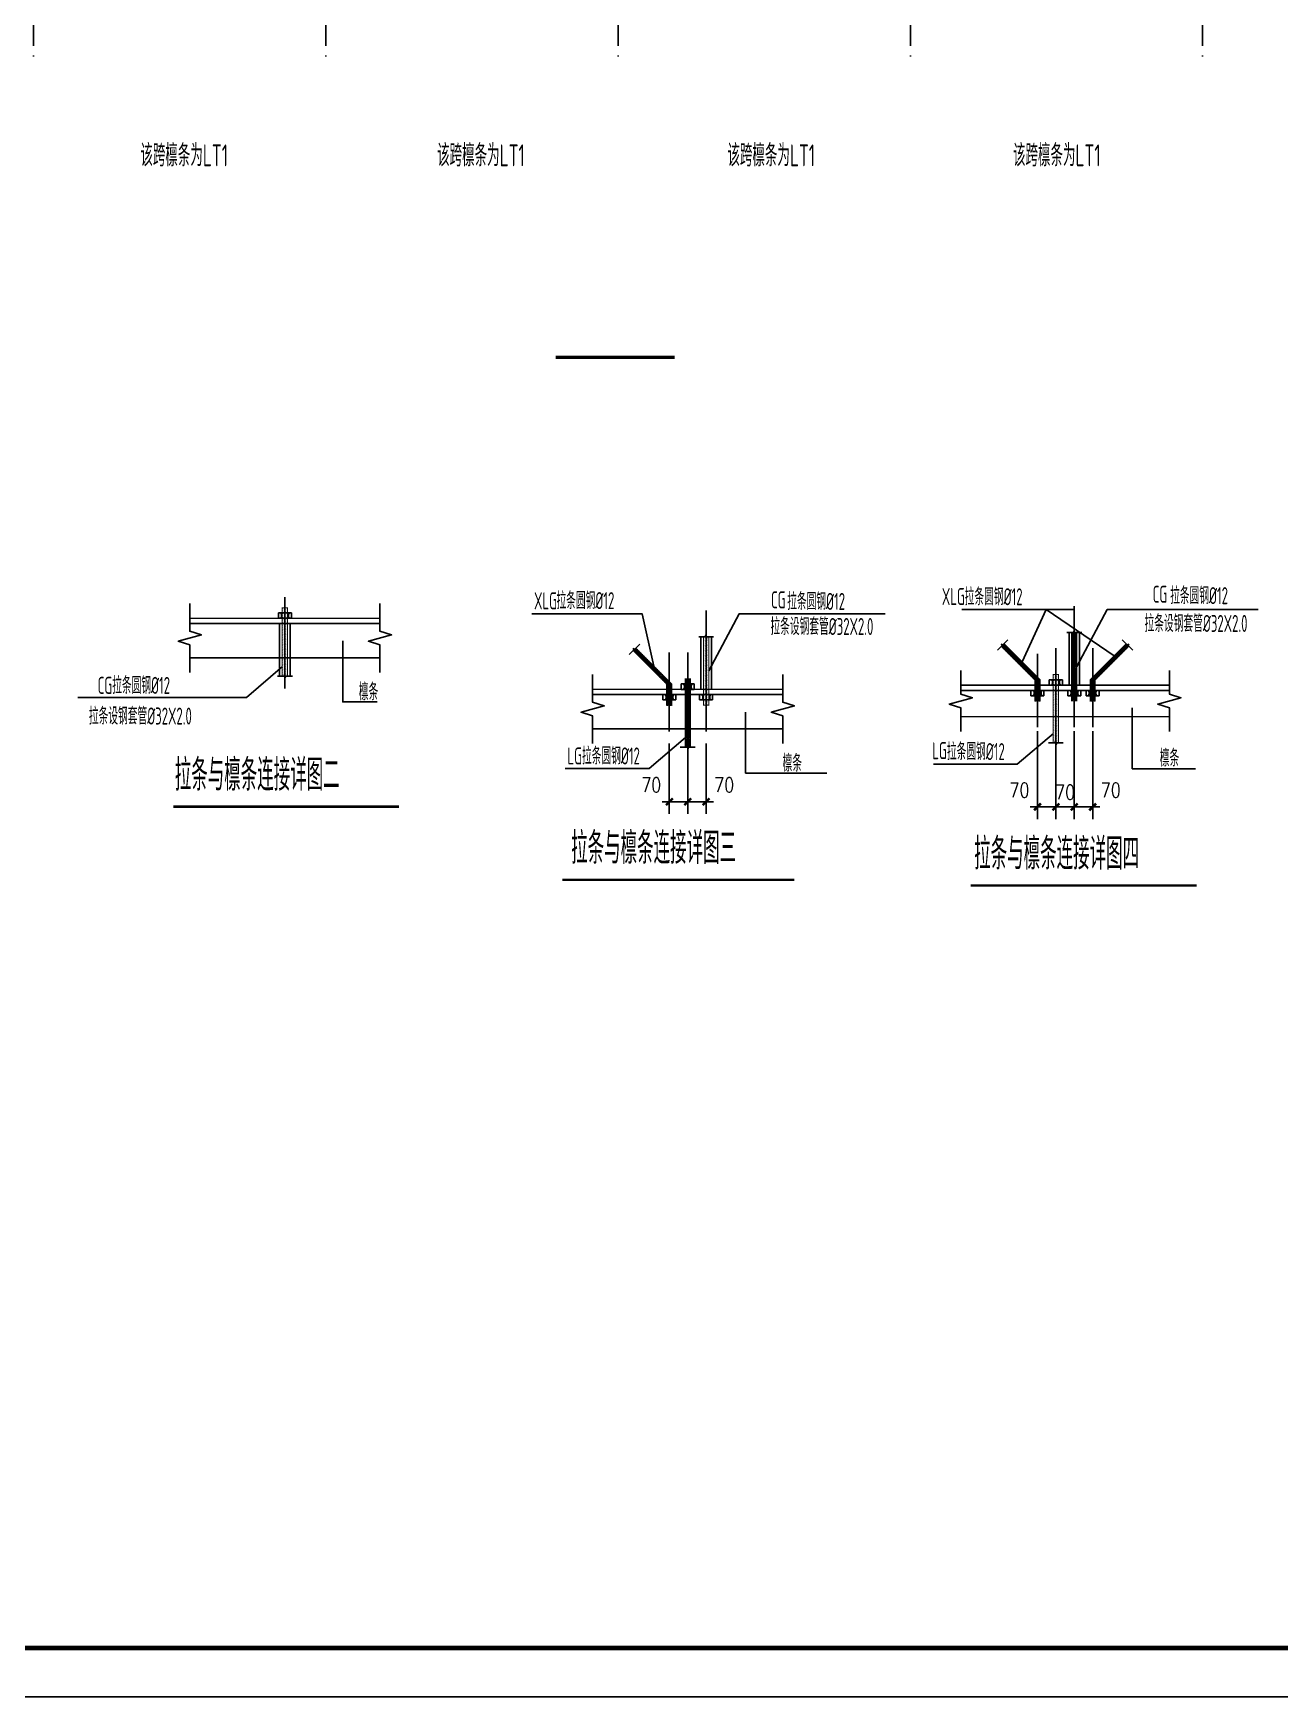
# Model space of a CAD drawing. Extents: x -138012 to 2129925, y -311560 to 0.
# Drawn here: x 1455526 to 1481117, y -218761 to -184617 of the extents above; entities that cross this region are included whole.
import ezdxf
from ezdxf.enums import TextEntityAlignment as Align

# ---------------------------------------------------------------- set-up
doc = ezdxf.new("R2010")
doc.units = 0
doc.header["$LTSCALE"] = 1000
doc.header["$MEASUREMENT"] = 0
doc.linetypes.add('DOTE', pattern=[2.42, 2, -0.2, 0.02, -0.2])
doc.layers.get('0').update_dxf_attribs({"linetype": 'CONTINUOUS'})
doc.layers.get('Defpoints').update_dxf_attribs({"linetype": 'CONTINUOUS'})
for name, color, linetype in [('10', 7, 'CONTINUOUS'), ('1000', 2, 'CONTINUOUS'), ('AXIS', 3, 'CONTINUOUS'), ('DIM_SYMB', 3, 'CONTINUOUS'), ('DOTE', 253, 'DOTE'), ('PUB_DIM', 3, 'CONTINUOUS'), ('PUB_TEXT', 7, 'CONTINUOUS'), ('PUB_TITLE', 4, 'CONTINUOUS'), ('REIN', 1, 'CONTINUOUS'), ('TEXT', 7, 'CONTINUOUS'), ('THICK', 6, 'CONTINUOUS'), ('THIN', 7, 'CONTINUOUS')]:
    doc.layers.add(name, color=color, linetype=linetype)
doc.styles.add('DIM_FONT', font='SIMPLEX.shx', dxfattribs={"width": 0.8})
doc.styles.add('TSSD_REIN', font='tssdeng.shx', dxfattribs={"width": 0.7, "bigfont": 'tssdchn.shx'})
doc.dimstyles.new('DIMN', dxfattribs={"dimtxt": 300, "dimasz": 1, "dimexe": 250, "dimexo": 300, "dimgap": 150, "dimtad": 1, "dimdec": 0, "dimzin": 0, "dimdsep": 46, "dimtxsty": 'DIM_FONT', "dimblk": '_DIMX', "dimcen": 0.09, "dimclrt": 7, "dimadec": 0, "dimazin": 0, "dimtfac": 1, "dimtdec": 0, "dimtix": 1, "dimtmove": 2, "dimatfit": 3, "dimldrblk": '_DIMX', "dimfxl": 0, "dimtolj": 1, "dimtzin": 0, "dimarcsym": 0})
pattern_1 = [(0, (1187133.358, 68644.113), (8.5725, 17.145), [0, -17.145])]
pattern_2 = [(0, (1186083.96, 61855.317), (8.5725, 17.145), [0, -17.145])]
pattern_3 = [(180, (1758727.76, 68731.728), (-8.5725, 17.145), [0, -17.145])]
pattern_4 = [(0, (1201912.169, 60484.581), (8.5725, 17.145), [0, -17.145])]
pattern_5 = [(0, (1202290.169, 61888.581), (8.5725, 17.145), [0, -17.145])]
pattern_6 = [(0, (1194691.457, 68731.728), (8.5725, 17.145), [0, -17.145])]
pattern_7 = [(0, (1194354.07, 60396.966), (8.5725, 17.145), [0, -17.145])]
pattern_8 = [(0, (1194732.07, 61800.966), (8.5725, 17.145), [0, -17.145])]

# ---------------------------------------------------------------- blocks, each defined once
blk = doc.blocks.new('_DIMX')
blk.add_line((-150, 0), (150, 0))
at = {"const_width": 50}
blk.add_lwpolyline([(-70, -70), (70, 70)], dxfattribs=at)
blk = doc.blocks.new('*D198')
at = {"layer": 'Defpoints', "color": 0}
for p in [(1476143, -198644), (1476521, -198644), (1476521, -200497)]:
    blk.add_point(p, dxfattribs=at)
at = {"layer": 'PUB_DIM', "color": 0, "lineweight": -2}
for p, q in [((1476143, -198944), (1476143, -200747)), ((1476521, -198944), (1476521, -200747)), ((1476144, -200497), (1476520, -200497))]:
    blk.add_line(p, q, dxfattribs=at)
at = {"layer": 'PUB_DIM', "color": 0, "lineweight": -2, "rotation": 180}
blk.add_blockref('_DIMX', (1476143, -200497), dxfattribs=at)
at = {"layer": 'PUB_DIM', "color": 0, "lineweight": -2}
blk.add_blockref('_DIMX', (1476521, -200497), dxfattribs=at)
at = {"layer": 'PUB_DIM', "color": 7, "insert": (1475773, -200152), "char_height": 300, "attachment_point": 5, "style": 'DIM_FONT'}
blk.add_mtext('\\A1;70', dxfattribs=at)
blk = doc.blocks.new('*D199')
at = {"layer": 'Defpoints', "color": 0}
for p in [(1476521, -198644), (1476899, -198644), (1476899, -200497)]:
    blk.add_point(p, dxfattribs=at)
at = {"layer": 'PUB_DIM', "color": 0, "lineweight": -2}
for p, q in [((1476521, -198944), (1476521, -200747)), ((1476899, -198944), (1476899, -200747)), ((1476520, -200497), (1476519, -200497)), ((1476521, -200497), (1476899, -200497)), ((1476900, -200497), (1476901, -200497))]:
    blk.add_line(p, q, dxfattribs=at)
blk.add_blockref('_DIMX', (1476521, -200497), dxfattribs=at)
at = {"layer": 'PUB_DIM', "color": 0, "lineweight": -2, "rotation": 180}
blk.add_blockref('_DIMX', (1476899, -200497), dxfattribs=at)
at = {"layer": 'PUB_DIM', "color": 7, "insert": (1476710, -200197), "char_height": 300, "attachment_point": 5, "style": 'DIM_FONT'}
blk.add_mtext('\\A1;70', dxfattribs=at)
blk = doc.blocks.new('*D200')
at = {"layer": 'Defpoints', "color": 0}
for p in [(1476899, -198644), (1477277, -198644), (1477277, -200497)]:
    blk.add_point(p, dxfattribs=at)
at = {"layer": 'PUB_DIM', "color": 0, "lineweight": -2}
for p, q in [((1476899, -198944), (1476899, -200747)), ((1477277, -198944), (1477277, -200747)), ((1476900, -200497), (1477276, -200497))]:
    blk.add_line(p, q, dxfattribs=at)
at = {"layer": 'PUB_DIM', "color": 0, "lineweight": -2, "rotation": 180}
blk.add_blockref('_DIMX', (1476899, -200497), dxfattribs=at)
at = {"layer": 'PUB_DIM', "color": 0, "lineweight": -2}
blk.add_blockref('_DIMX', (1477277, -200497), dxfattribs=at)
at = {"layer": 'PUB_DIM', "color": 7, "insert": (1477647, -200152), "char_height": 300, "attachment_point": 5, "style": 'DIM_FONT'}
blk.add_mtext('\\A1;70', dxfattribs=at)
blk = doc.blocks.new('*D202')
at = {"layer": 'Defpoints', "color": 0}
for p in [(1468585, -198894), (1468963, -198894), (1468963, -200391)]:
    blk.add_point(p, dxfattribs=at)
at = {"layer": 'PUB_DIM', "color": 0, "lineweight": -2}
for p, q in [((1468585, -199194), (1468585, -200641)), ((1468963, -199194), (1468963, -200641)), ((1468586, -200391), (1468962, -200391))]:
    blk.add_line(p, q, dxfattribs=at)
at = {"layer": 'PUB_DIM', "color": 0, "lineweight": -2, "rotation": 180}
blk.add_blockref('_DIMX', (1468585, -200391), dxfattribs=at)
at = {"layer": 'PUB_DIM', "color": 0, "lineweight": -2}
blk.add_blockref('_DIMX', (1468963, -200391), dxfattribs=at)
at = {"layer": 'PUB_DIM', "color": 7, "insert": (1468215, -200046), "char_height": 300, "attachment_point": 5, "style": 'DIM_FONT'}
blk.add_mtext('\\A1;70', dxfattribs=at)
blk = doc.blocks.new('*D203')
at = {"layer": 'Defpoints', "color": 0}
for p in [(1468963, -198894), (1469341, -198894), (1469341, -200391)]:
    blk.add_point(p, dxfattribs=at)
at = {"layer": 'PUB_DIM', "color": 0, "lineweight": -2}
for p, q in [((1468963, -199194), (1468963, -200641)), ((1469341, -199194), (1469341, -200641)), ((1468964, -200391), (1469340, -200391))]:
    blk.add_line(p, q, dxfattribs=at)
at = {"layer": 'PUB_DIM', "color": 0, "lineweight": -2, "rotation": 180}
blk.add_blockref('_DIMX', (1468963, -200391), dxfattribs=at)
at = {"layer": 'PUB_DIM', "color": 0, "lineweight": -2}
blk.add_blockref('_DIMX', (1469341, -200391), dxfattribs=at)
at = {"layer": 'PUB_DIM', "color": 7, "insert": (1469711, -200046), "char_height": 300, "attachment_point": 5, "style": 'DIM_FONT'}
blk.add_mtext('\\A1;70', dxfattribs=at)
blk = doc.blocks.new('*D192')
at = {"layer": 'Defpoints', "color": 0}
for p in [(1476143, -198644), (1476521, -198644), (1476521, -200497)]:
    blk.add_point(p, dxfattribs=at)
at = {"layer": 'PUB_DIM', "color": 0, "lineweight": -2}
for p, q in [((1476143, -198944), (1476143, -200747)), ((1476521, -198944), (1476521, -200747)), ((1476144, -200497), (1476520, -200497))]:
    blk.add_line(p, q, dxfattribs=at)
at = {"layer": 'PUB_DIM', "color": 0, "lineweight": -2, "rotation": 180}
blk.add_blockref('_DIMX', (1476143, -200497), dxfattribs=at)
at = {"layer": 'PUB_DIM', "color": 0, "lineweight": -2}
blk.add_blockref('_DIMX', (1476521, -200497), dxfattribs=at)
at = {"layer": 'PUB_DIM', "color": 7, "insert": (1475773, -200152), "char_height": 300, "attachment_point": 5, "style": 'DIM_FONT'}
blk.add_mtext('\\A1;70', dxfattribs=at)
blk = doc.blocks.new('*D193')
at = {"layer": 'Defpoints', "color": 0}
for p in [(1476521, -198644), (1476899, -198644), (1476899, -200497)]:
    blk.add_point(p, dxfattribs=at)
at = {"layer": 'PUB_DIM', "color": 0, "lineweight": -2}
for p, q in [((1476521, -198944), (1476521, -200747)), ((1476899, -198944), (1476899, -200747)), ((1476520, -200497), (1476519, -200497)), ((1476521, -200497), (1476899, -200497)), ((1476900, -200497), (1476901, -200497))]:
    blk.add_line(p, q, dxfattribs=at)
blk.add_blockref('_DIMX', (1476521, -200497), dxfattribs=at)
at = {"layer": 'PUB_DIM', "color": 0, "lineweight": -2, "rotation": 180}
blk.add_blockref('_DIMX', (1476899, -200497), dxfattribs=at)
at = {"layer": 'PUB_DIM', "color": 7, "insert": (1476710, -200197), "char_height": 300, "attachment_point": 5, "style": 'DIM_FONT'}
blk.add_mtext('\\A1;70', dxfattribs=at)
blk = doc.blocks.new('*D194')
at = {"layer": 'Defpoints', "color": 0}
for p in [(1476899, -198644), (1477277, -198644), (1477277, -200497)]:
    blk.add_point(p, dxfattribs=at)
at = {"layer": 'PUB_DIM', "color": 0, "lineweight": -2}
for p, q in [((1476899, -198944), (1476899, -200747)), ((1477277, -198944), (1477277, -200747)), ((1476900, -200497), (1477276, -200497))]:
    blk.add_line(p, q, dxfattribs=at)
at = {"layer": 'PUB_DIM', "color": 0, "lineweight": -2, "rotation": 180}
blk.add_blockref('_DIMX', (1476899, -200497), dxfattribs=at)
at = {"layer": 'PUB_DIM', "color": 0, "lineweight": -2}
blk.add_blockref('_DIMX', (1477277, -200497), dxfattribs=at)
at = {"layer": 'PUB_DIM', "color": 7, "insert": (1477647, -200152), "char_height": 300, "attachment_point": 5, "style": 'DIM_FONT'}
blk.add_mtext('\\A1;70', dxfattribs=at)
blk = doc.blocks.new('*D196')
at = {"layer": 'Defpoints', "color": 0}
for p in [(1468585, -198894), (1468963, -198894), (1468963, -200391)]:
    blk.add_point(p, dxfattribs=at)
at = {"layer": 'PUB_DIM', "color": 0, "lineweight": -2}
for p, q in [((1468585, -199194), (1468585, -200641)), ((1468963, -199194), (1468963, -200641)), ((1468586, -200391), (1468962, -200391))]:
    blk.add_line(p, q, dxfattribs=at)
at = {"layer": 'PUB_DIM', "color": 0, "lineweight": -2, "rotation": 180}
blk.add_blockref('_DIMX', (1468585, -200391), dxfattribs=at)
at = {"layer": 'PUB_DIM', "color": 0, "lineweight": -2}
blk.add_blockref('_DIMX', (1468963, -200391), dxfattribs=at)
at = {"layer": 'PUB_DIM', "color": 7, "insert": (1468215, -200046), "char_height": 300, "attachment_point": 5, "style": 'DIM_FONT'}
blk.add_mtext('\\A1;70', dxfattribs=at)
blk = doc.blocks.new('*D197')
at = {"layer": 'Defpoints', "color": 0}
for p in [(1468963, -198894), (1469341, -198894), (1469341, -200391)]:
    blk.add_point(p, dxfattribs=at)
at = {"layer": 'PUB_DIM', "color": 0, "lineweight": -2}
for p, q in [((1468963, -199194), (1468963, -200641)), ((1469341, -199194), (1469341, -200641)), ((1468964, -200391), (1469340, -200391))]:
    blk.add_line(p, q, dxfattribs=at)
at = {"layer": 'PUB_DIM', "color": 0, "lineweight": -2, "rotation": 180}
blk.add_blockref('_DIMX', (1468963, -200391), dxfattribs=at)
at = {"layer": 'PUB_DIM', "color": 0, "lineweight": -2}
blk.add_blockref('_DIMX', (1469341, -200391), dxfattribs=at)
at = {"layer": 'PUB_DIM', "color": 7, "insert": (1469711, -200046), "char_height": 300, "attachment_point": 5, "style": 'DIM_FONT'}
blk.add_mtext('\\A1;70', dxfattribs=at)

msp = doc.modelspace()

# ---------------------------------------------------------------- hatches: boundary and pattern name
at = {"layer": 'REIN'}
h = msp.add_hatch(dxfattribs=at)
h.set_pattern_fill('DOTS', scale=10.8, style=0)
h.set_pattern_definition(pattern_2)
edge = h.paths.add_edge_path()
edge.add_line((1460638.399, -197813.224), (1460638.399, -196409.224))
edge.add_line((1460638.399, -196409.224), (1460746.399, -196409.224))
edge.add_line((1460746.399, -196409.224), (1460746.399, -197813.224))
h = msp.add_hatch(dxfattribs=at)
h.set_pattern_fill('DOTS', scale=10.8, style=0)
h.set_pattern_definition(pattern_2)
edge = h.paths.add_edge_path()
edge.add_line((1460638.399, -197813.224), (1460638.399, -196409.224))
edge.add_line((1460638.399, -196409.224), (1460746.399, -196409.224))
edge.add_line((1460746.399, -196409.224), (1460746.399, -197813.224))
h = msp.add_hatch(dxfattribs=at)
h.set_pattern_fill('DOTS', scale=10.8, style=0)
h.set_pattern_definition(pattern_8)
edge = h.paths.add_edge_path()
edge.add_line((1469394.51, -197003.575), (1469394.51, -198407.575))
edge.add_line((1469394.51, -198407.575), (1469286.51, -198407.575))
edge.add_line((1469286.51, -198407.575), (1469286.51, -197003.575))
h = msp.add_hatch(dxfattribs=at)
h.set_pattern_fill('DOTS', scale=10.8, style=0)
h.set_pattern_definition(pattern_8)
edge = h.paths.add_edge_path()
edge.add_line((1469394.51, -197003.575), (1469394.51, -198407.575))
edge.add_line((1469394.51, -198407.575), (1469286.51, -198407.575))
edge.add_line((1469286.51, -198407.575), (1469286.51, -197003.575))
h = msp.add_hatch(dxfattribs=at)
h.set_pattern_fill('DOTS', scale=10.8, style=0)
h.set_pattern_definition(pattern_5)
edge = h.paths.add_edge_path()
edge.add_line((1476952.609, -196915.96), (1476952.609, -198319.96))
edge.add_line((1476952.609, -198319.96), (1476844.609, -198319.96))
edge.add_line((1476844.609, -198319.96), (1476844.609, -196915.96))
h = msp.add_hatch(dxfattribs=at)
h.set_pattern_fill('DOTS', scale=10.8, style=0)
h.set_pattern_definition(pattern_5)
edge = h.paths.add_edge_path()
edge.add_line((1476952.609, -196915.96), (1476952.609, -198319.96))
edge.add_line((1476952.609, -198319.96), (1476844.609, -198319.96))
edge.add_line((1476844.609, -198319.96), (1476844.609, -196915.96))
h = msp.add_hatch(dxfattribs=at)
h.set_pattern_fill('DOTS', scale=10.8, style=0)
h.set_pattern_definition(pattern_1)
h.paths.add_polyline_path([(1467897.202, -197234.267), (1467843.202, -197288.267), (1468530.51, -197975.575), (1468530.51, -198407.575), (1468638.51, -198407.575), (1468638.51, -197975.575)])
h = msp.add_hatch(dxfattribs=at)
h.set_pattern_fill('DOTS', scale=10.8, style=0)
h.set_pattern_definition(pattern_1)
h.paths.add_polyline_path([(1467897.202, -197234.267), (1467843.202, -197288.267), (1468530.51, -197975.575), (1468530.51, -198407.575), (1468638.51, -198407.575), (1468638.51, -197975.575)])
h = msp.add_hatch(dxfattribs=at)
h.set_pattern_fill('DOTS', scale=10.8, style=0)
h.set_pattern_definition(pattern_6)
h.paths.add_polyline_path([(1475455.301, -197146.652), (1475401.301, -197200.652), (1476088.609, -197887.96), (1476088.609, -198319.96), (1476196.609, -198319.96), (1476196.609, -197887.96)])
h = msp.add_hatch(dxfattribs=at)
h.set_pattern_fill('DOTS', scale=10.8, style=0)
h.set_pattern_definition(pattern_6)
h.paths.add_polyline_path([(1475455.301, -197146.652), (1475401.301, -197200.652), (1476088.609, -197887.96), (1476088.609, -198319.96), (1476196.609, -198319.96), (1476196.609, -197887.96)])
h = msp.add_hatch(dxfattribs=at)
h.set_pattern_fill('DOTS', scale=10.8, style=0)
h.set_pattern_definition(pattern_3)
h.paths.add_polyline_path([(1477963.916, -197146.652), (1478017.916, -197200.652), (1477330.609, -197887.96), (1477330.609, -198319.96), (1477222.609, -198319.96), (1477222.609, -197887.96)])
h = msp.add_hatch(dxfattribs=at)
h.set_pattern_fill('DOTS', scale=10.8, style=0)
h.set_pattern_definition(pattern_3)
h.paths.add_polyline_path([(1477963.916, -197146.652), (1478017.916, -197200.652), (1477330.609, -197887.96), (1477330.609, -198319.96), (1477222.609, -198319.96), (1477222.609, -197887.96)])
h = msp.add_hatch(dxfattribs=at)
h.set_pattern_fill('DOTS', scale=10.8, style=0)
h.set_pattern_definition(pattern_7)
edge = h.paths.add_edge_path()
edge.add_line((1468908.51, -199271.575), (1468908.51, -197867.575))
edge.add_line((1468908.51, -197867.575), (1469016.51, -197867.575))
edge.add_line((1469016.51, -197867.575), (1469016.51, -199271.575))
h = msp.add_hatch(dxfattribs=at)
h.set_pattern_fill('DOTS', scale=10.8, style=0)
h.set_pattern_definition(pattern_7)
edge = h.paths.add_edge_path()
edge.add_line((1468908.51, -199271.575), (1468908.51, -197867.575))
edge.add_line((1468908.51, -197867.575), (1469016.51, -197867.575))
edge.add_line((1469016.51, -197867.575), (1469016.51, -199271.575))
h = msp.add_hatch(dxfattribs=at)
h.set_pattern_fill('DOTS', scale=10.8, style=0)
h.set_pattern_definition(pattern_4)
edge = h.paths.add_edge_path()
edge.add_line((1476466.609, -199183.96), (1476466.609, -197779.96))
edge.add_line((1476466.609, -197779.96), (1476574.609, -197779.96))
edge.add_line((1476574.609, -197779.96), (1476574.609, -199183.96))
h = msp.add_hatch(dxfattribs=at)
h.set_pattern_fill('DOTS', scale=10.8, style=0)
h.set_pattern_definition(pattern_4)
edge = h.paths.add_edge_path()
edge.add_line((1476466.609, -199183.96), (1476466.609, -197779.96))
edge.add_line((1476466.609, -197779.96), (1476574.609, -197779.96))
edge.add_line((1476574.609, -197779.96), (1476574.609, -199183.96))

# ---------------------------------------------------------------- linework, layer by layer
at = {"color": 7}
msp.add_line((1476319.685, -196446.261, 65), (1477721.21, -197392.962, 65), dxfattribs=at)
msp.add_line((1476319.685, -196446.261, 65), (1477721.21, -197392.962, 65), dxfattribs=at)
at = {"color": 7, "elevation": 65}
for points in [[(1476899.455, -196446.261), (1476899.455, -196446.261), (1474590.501, -196446.261)], [(1476899.455, -196446.261), (1476899.455, -196446.261), (1474590.501, -196446.261)], [(1475825.955, -197517.306), (1476319.685, -196446.261), (1476319.685, -196446.261)], [(1475825.955, -197517.306), (1476319.685, -196446.261), (1476319.685, -196446.261)], [(1476952.609, -197617.96), (1477575.288, -196446.261), (1480672.295, -196446.261)], [(1476952.609, -197617.96), (1477575.288, -196446.261), (1480672.295, -196446.261)], [(1478087.534, -198461.738), (1478087.534, -199713.143), (1479387.736, -199713.143)], [(1478087.534, -198461.738), (1478087.534, -199713.143), (1479387.736, -199713.143)], [(1476472.199, -198987.849), (1475729.54, -199622.304), (1474007.114, -199622.304)], [(1476472.199, -198987.849), (1475729.54, -199622.304), (1474007.114, -199622.304)]]:
    msp.add_lwpolyline(points, dxfattribs=at)
at = {"layer": '10', "color": 7}
for p, q in [((1458740.299, -196733.224), (1462644.499, -196733.224)), ((1458740.299, -196733.224), (1462644.499, -196733.224)), ((1467010.41, -198191.575), (1470914.61, -198191.575)), ((1467010.41, -198191.575), (1470914.61, -198191.575)), ((1474568.509, -198103.96, 65), (1478850.709, -198103.96, 65)), ((1474568.509, -198103.96, 65), (1478850.709, -198103.96, 65))]:
    msp.add_line(p, q, dxfattribs=at)
at = {"layer": '10', "color": 7, "const_width": 32.4}
for points in [[(1458740.299, -196625.224), (1462644.499, -196625.224)], [(1458740.299, -196625.224), (1462644.499, -196625.224)], [(1458740.299, -197435.224), (1462644.499, -197435.224)], [(1458740.299, -197435.224), (1462644.499, -197435.224)], [(1467010.41, -198083.575), (1470914.61, -198083.575)], [(1467010.41, -198083.575), (1470914.61, -198083.575)], [(1467010.41, -198893.575), (1470914.61, -198893.575)], [(1467010.41, -198893.575), (1470914.61, -198893.575)]]:
    msp.add_lwpolyline(points, dxfattribs=at)
at = {"layer": '10', "color": 7, "const_width": 32.4, "elevation": 65}
for points in [[(1474568.509, -197995.96), (1478850.709, -197995.96)], [(1474568.509, -197995.96), (1478850.709, -197995.96)], [(1474568.509, -198643.96), (1478850.709, -198643.96)], [(1474568.509, -198643.96), (1478850.709, -198643.96)]]:
    msp.add_lwpolyline(points, dxfattribs=at)
at = {"layer": '1000', "color": 7}
for p, q in [((1460558.479, -196625.224), (1460558.479, -196515.064)), ((1460558.479, -196515.064), (1460826.319, -196515.064)), ((1460826.319, -196625.224), (1460558.479, -196625.224)), ((1460625.439, -196547.464), (1460625.439, -196592.824)), ((1460625.439, -196577.002), (1460625.439, -196577.002)), ((1460765.839, -196592.824), (1460765.839, -196547.464)), ((1460826.319, -196515.064), (1460826.319, -196625.224)), ((1468828.59, -198083.575), (1468828.59, -197973.415)), ((1468828.59, -197973.415), (1469096.43, -197973.415)), ((1468895.55, -198005.815), (1468895.55, -198051.175)), ((1469035.95, -198051.175), (1469035.95, -198005.815)), ((1469096.43, -197973.415), (1469096.43, -198083.575)), ((1476386.689, -197995.96, 65), (1476386.689, -197885.8, 65)), ((1476386.689, -197885.8, 65), (1476654.529, -197885.8, 65)), ((1476654.529, -197995.96, 65), (1476386.689, -197995.96, 65)), ((1476453.649, -197918.2, 65), (1476453.649, -197963.56, 65)), ((1476453.649, -197947.737, 65), (1476453.649, -197947.737, 65)), ((1476594.049, -197963.56, 65), (1476594.049, -197918.2, 65)), ((1476654.529, -197885.8, 65), (1476654.529, -197995.96, 65)), ((1468450.59, -198301.735), (1468450.59, -198191.575)), ((1468450.59, -198191.575), (1468718.43, -198191.575)), ((1468718.43, -198301.735), (1468450.59, -198301.735)), ((1468517.55, -198223.975), (1468517.55, -198269.335)), ((1468517.55, -198253.512), (1468517.55, -198253.512)), ((1468657.95, -198269.335), (1468657.95, -198223.975)), ((1468718.43, -198191.575), (1468718.43, -198301.735)), ((1469096.43, -198083.575), (1468828.59, -198083.575)), ((1468895.55, -198035.352), (1468895.55, -198035.352)), ((1469206.59, -198301.735), (1469206.59, -198191.575)), ((1469206.59, -198191.575), (1469474.43, -198191.575)), ((1469474.43, -198301.735), (1469206.59, -198301.735)), ((1469273.55, -198223.975), (1469273.55, -198269.335)), ((1469273.55, -198253.512), (1469273.55, -198253.512)), ((1469413.95, -198269.335), (1469413.95, -198223.975)), ((1469474.43, -198191.575), (1469474.43, -198301.735)), ((1476008.689, -198214.12, 65), (1476008.689, -198103.96, 65)), ((1476008.689, -198103.96, 65), (1476276.529, -198103.96, 65)), ((1476276.529, -198214.12, 65), (1476008.689, -198214.12, 65)), ((1476075.649, -198136.36, 65), (1476075.649, -198181.72, 65)), ((1476075.649, -198165.897, 65), (1476075.649, -198165.897, 65)), ((1476216.049, -198181.72, 65), (1476216.049, -198136.36, 65)), ((1476276.529, -198103.96, 65), (1476276.529, -198214.12, 65)), ((1476764.689, -198214.12, 65), (1476764.689, -198103.96, 65)), ((1476764.689, -198103.96, 65), (1477032.529, -198103.96, 65)), ((1477032.529, -198214.12, 65), (1476764.689, -198214.12, 65)), ((1476831.649, -198136.36, 65), (1476831.649, -198181.72, 65)), ((1476831.649, -198165.897, 65), (1476831.649, -198165.897, 65)), ((1476972.049, -198181.72, 65), (1476972.049, -198136.36, 65)), ((1477032.529, -198103.96, 65), (1477032.529, -198214.12, 65)), ((1477410.529, -198103.96, 65), (1477142.689, -198103.96, 65)), ((1477142.689, -198103.96, 65), (1477142.689, -198214.12, 65)), ((1477142.689, -198214.12, 65), (1477410.529, -198214.12, 65)), ((1477203.169, -198181.72, 65), (1477203.169, -198136.36, 65)), ((1477343.569, -198136.36, 65), (1477343.569, -198181.72, 65)), ((1477343.569, -198165.897, 65), (1477343.569, -198165.897, 65)), ((1477410.529, -198214.12, 65), (1477410.529, -198103.96, 65))]:
    msp.add_line(p, q, dxfattribs=at)
for centre, start, end in [((1460593.039, -196547.464), 0, 90), ((1460593.039, -196592.824), 270, 0), ((1460657.839, -196547.464), 90, 180), ((1460657.839, -196592.824), 180, 270), ((1460733.439, -196547.464), 0, 90), ((1460733.439, -196592.824), 270, 0), ((1460798.239, -196547.464), 90, 180), ((1460798.239, -196592.824), 180, 270), ((1468863.15, -198005.815), 0, 90), ((1468927.95, -198005.815), 90, 180), ((1469003.55, -198005.815), 0, 90), ((1469068.35, -198005.815), 90, 180), ((1476421.249, -197918.2, 65), 0, 90), ((1476421.249, -197963.56, 65), 270, 0), ((1476486.049, -197918.2, 65), 90, 180), ((1476486.049, -197963.56, 65), 180, 270), ((1476561.649, -197918.2, 65), 0, 90), ((1476561.649, -197963.56, 65), 270, 0), ((1476626.449, -197918.2, 65), 90, 180), ((1476626.449, -197963.56, 65), 180, 270), ((1468485.15, -198223.975), 0, 90), ((1468485.15, -198269.335), 270, 0), ((1468549.95, -198223.975), 90, 180), ((1468549.95, -198269.335), 180, 270), ((1468625.55, -198223.975), 0, 90), ((1468625.55, -198269.335), 270, 0), ((1468690.35, -198223.975), 90, 180), ((1468690.35, -198269.335), 180, 270), ((1468863.15, -198051.175), 270, 0), ((1468927.95, -198051.175), 180, 270), ((1469003.55, -198051.175), 270, 0), ((1469068.35, -198051.175), 180, 270), ((1469241.15, -198223.975), 0, 90), ((1469241.15, -198269.335), 270, 0), ((1469305.95, -198223.975), 90, 180), ((1469305.95, -198269.335), 180, 270), ((1469381.55, -198223.975), 0, 90), ((1469381.55, -198269.335), 270, 0), ((1469446.35, -198223.975), 90, 180), ((1469446.35, -198269.335), 180, 270), ((1476043.249, -198136.36, 65), 0, 90), ((1476043.249, -198181.72, 65), 270, 0), ((1476108.049, -198136.36, 65), 90, 180), ((1476108.049, -198181.72, 65), 180, 270), ((1476183.649, -198136.36, 65), 0, 90), ((1476183.649, -198181.72, 65), 270, 0), ((1476248.449, -198136.36, 65), 90, 180), ((1476248.449, -198181.72, 65), 180, 270), ((1476799.249, -198136.36, 65), 0, 90), ((1476799.249, -198181.72, 65), 270, 0), ((1476864.049, -198136.36, 65), 90, 180), ((1476864.049, -198181.72, 65), 180, 270), ((1476939.649, -198136.36, 65), 0, 90), ((1476939.649, -198181.72, 65), 270, 0), ((1477004.449, -198136.36, 65), 90, 180), ((1477004.449, -198181.72, 65), 180, 270), ((1477170.769, -198136.36, 65), 0, 90), ((1477170.769, -198181.72, 65), 270, 0), ((1477235.569, -198136.36, 65), 90, 180), ((1477235.569, -198181.72, 65), 180, 270), ((1477311.169, -198136.36, 65), 0, 90), ((1477311.169, -198181.72, 65), 270, 0), ((1477375.969, -198136.36, 65), 90, 180), ((1477375.969, -198181.72, 65), 180, 270)]:
    msp.add_arc(centre, 32.4, start, end, dxfattribs=at)
at = {"layer": 'AXIS', "color": 7}
for p, q in [((1460692.399, -196194.857), (1460692.399, -198069.379)), ((1460692.399, -196194.857), (1460692.399, -198069.379)), ((1469340.51, -198947.575), (1469340.51, -196463.575)), ((1469340.51, -198947.575), (1469340.51, -196463.575)), ((1476898.609, -198859.96, 65), (1476898.609, -196375.96, 65)), ((1476898.609, -198859.96, 65), (1476898.609, -196375.96, 65)), ((1468584.51, -198947.575), (1468584.51, -197327.575)), ((1468584.51, -198947.575), (1468584.51, -197327.575)), ((1468962.51, -197327.575), (1468962.51, -199811.575)), ((1468962.51, -197327.575), (1468962.51, -199811.575)), ((1476520.609, -197239.96, 65), (1476520.609, -199723.96, 65)), ((1476520.609, -197239.96, 65), (1476520.609, -199723.96, 65)), ((1477276.609, -198859.96, 65), (1477276.609, -197239.96, 65)), ((1477276.609, -198859.96, 65), (1477276.609, -197239.96, 65)), ((1476142.609, -198859.96, 65), (1476142.609, -197351.923, 65)), ((1476142.609, -198859.96, 65), (1476142.609, -197351.923, 65))]:
    msp.add_line(p, q, dxfattribs=at)
at = {"layer": 'DIM_SYMB', "const_width": 70}
msp.add_lwpolyline([(1466253.223, -191268.777), (1468697.265, -191268.777)], dxfattribs=at)
at = {"layer": 'DOTE', "color": 8, "linetype": 'DOTE'}
for p, q in [((1455533.079, -144154.625), (1455533.079, -185154.625)), ((1461533.079, -144154.625), (1461533.079, -185154.625)), ((1467533.079, -144154.625), (1467533.079, -185154.625)), ((1473533.079, -144154.625), (1473533.079, -185154.625)), ((1479533.079, -144154.625), (1479533.079, -185154.625))]:
    msp.add_line(p, q, dxfattribs=at)
at = {"layer": 'PUB_TITLE'}
msp.add_lwpolyline([(1405838.21, -218761.008), (1554538.21, -218761.008), (1554538.21, -134661.008), (1405838.21, -134661.008)], close=True, dxfattribs=at)
at = {"layer": 'PUB_TITLE', "const_width": 100}
msp.add_lwpolyline([(1408338.21, -217761.008), (1553538.21, -217761.008), (1553538.21, -135661.008), (1408338.21, -135661.008)], close=True, dxfattribs=at)
at = {"layer": 'REIN', "color": 7}
for p, q in [((1460584.399, -197813.224), (1460584.399, -196733.224)), ((1460584.399, -197813.224), (1460584.399, -196733.224)), ((1460800.399, -197813.224), (1460800.399, -196733.224)), ((1460800.399, -197813.224), (1460800.399, -196733.224)), ((1469232.51, -198083.575), (1469232.51, -197003.575)), ((1469232.51, -198083.575), (1469232.51, -197003.575)), ((1469448.51, -198083.575), (1469448.51, -197003.575)), ((1469448.51, -198083.575), (1469448.51, -197003.575)), ((1476790.609, -197995.96, 65), (1476790.609, -196915.96, 65)), ((1476790.609, -197995.96, 65), (1476790.609, -196915.96, 65)), ((1477006.609, -197995.96, 65), (1477006.609, -196915.96, 65)), ((1477006.609, -197995.96, 65), (1477006.609, -196915.96, 65))]:
    msp.add_line(p, q, dxfattribs=at)
at = {"layer": 'REIN', "color": 7, "const_width": 21.6}
for points in [[(1460638.399, -197813.224), (1460638.399, -196409.224), (1460746.399, -196409.224), (1460746.399, -197813.224)], [(1460638.399, -197813.224), (1460638.399, -196409.224), (1460746.399, -196409.224), (1460746.399, -197813.224)], [(1469394.51, -197003.575), (1469394.51, -198407.575), (1469286.51, -198407.575), (1469286.51, -197003.575)], [(1469394.51, -197003.575), (1469394.51, -198407.575), (1469286.51, -198407.575), (1469286.51, -197003.575)], [(1467897.202, -197234.267), (1468638.51, -197975.575), (1468638.51, -198407.575), (1468530.51, -198407.575), (1468530.51, -197975.575), (1467843.202, -197288.267)], [(1467897.202, -197234.267), (1468638.51, -197975.575), (1468638.51, -198407.575), (1468530.51, -198407.575), (1468530.51, -197975.575), (1467843.202, -197288.267)], [(1468908.51, -199271.575), (1468908.51, -197867.575), (1469016.51, -197867.575), (1469016.51, -199271.575)], [(1468908.51, -199271.575), (1468908.51, -197867.575), (1469016.51, -197867.575), (1469016.51, -199271.575)]]:
    msp.add_lwpolyline(points, dxfattribs=at)
at = {"layer": 'REIN', "color": 7, "const_width": 21.6, "elevation": 65}
for points in [[(1476952.609, -196915.96), (1476952.609, -198319.96), (1476844.609, -198319.96), (1476844.609, -196915.96)], [(1476952.609, -196915.96), (1476952.609, -198319.96), (1476844.609, -198319.96), (1476844.609, -196915.96)], [(1475455.301, -197146.652), (1476196.609, -197887.96), (1476196.609, -198319.96), (1476088.609, -198319.96), (1476088.609, -197887.96), (1475401.301, -197200.652)], [(1475455.301, -197146.652), (1476196.609, -197887.96), (1476196.609, -198319.96), (1476088.609, -198319.96), (1476088.609, -197887.96), (1475401.301, -197200.652)], [(1477963.916, -197146.652), (1477222.609, -197887.96), (1477222.609, -198319.96), (1477330.609, -198319.96), (1477330.609, -197887.96), (1478017.916, -197200.652)], [(1477963.916, -197146.652), (1477222.609, -197887.96), (1477222.609, -198319.96), (1477330.609, -198319.96), (1477330.609, -197887.96), (1478017.916, -197200.652)], [(1476466.609, -199183.96), (1476466.609, -197779.96), (1476574.609, -197779.96), (1476574.609, -199183.96)], [(1476466.609, -199183.96), (1476466.609, -197779.96), (1476574.609, -197779.96), (1476574.609, -199183.96)]]:
    msp.add_lwpolyline(points, dxfattribs=at)
at = {"layer": 'THICK', "color": 7, "const_width": 54}
for points in [[(1458401.461, -200491.602), (1463033.879, -200491.602)], [(1458401.461, -200491.602), (1463033.879, -200491.602)], [(1466386.944, -201993.705), (1471150.895, -201993.705)], [(1466386.944, -201993.705), (1471150.895, -201993.705)]]:
    msp.add_lwpolyline(points, dxfattribs=at)
at = {"layer": 'THICK', "color": 7, "const_width": 54, "elevation": 65}
msp.add_lwpolyline([(1474770.487, -202109.694), (1479414.463, -202109.694)], dxfattribs=at)
msp.add_lwpolyline([(1474770.487, -202109.694), (1479414.463, -202109.694)], dxfattribs=at)
at = {"layer": 'THIN', "color": 7}
for points in [[(1458740.299, -196322.824), (1458740.299, -196889.824), (1458977.899, -196965.424), (1458502.699, -197095.024), (1458740.299, -197170.624), (1458740.299, -197737.624)], [(1458740.299, -196322.824), (1458740.299, -196889.824), (1458977.899, -196965.424), (1458502.699, -197095.024), (1458740.299, -197170.624), (1458740.299, -197737.624)], [(1462644.499, -196322.824), (1462644.499, -196889.824), (1462882.099, -196965.424), (1462406.899, -197095.024), (1462644.499, -197170.624), (1462644.499, -197737.624)], [(1462644.499, -196322.824), (1462644.499, -196889.824), (1462882.099, -196965.424), (1462406.899, -197095.024), (1462644.499, -197170.624), (1462644.499, -197737.624)], [(1468267.856, -197604.921), (1468028.639, -196533.876), (1465762.197, -196533.876)], [(1468267.856, -197604.921), (1468028.639, -196533.876), (1465762.197, -196533.876)], [(1469394.51, -197705.575), (1470017.189, -196533.876), (1473014.372, -196533.876)], [(1469394.51, -197705.575), (1470017.189, -196533.876), (1473014.372, -196533.876)], [(1469187.96, -197003.575), (1469322.96, -197003.575), (1469332.41, -196973.875), (1469348.61, -197033.275), (1469358.06, -197003.575), (1469493.06, -197003.575)], [(1469187.96, -197003.575), (1469322.96, -197003.575), (1469332.41, -196973.875), (1469348.61, -197033.275), (1469358.06, -197003.575), (1469493.06, -197003.575)], [(1461881.325, -197091.002), (1461881.325, -198342.408), (1462586.609, -198342.408)], [(1461881.325, -197091.002), (1461881.325, -198342.408), (1462586.609, -198342.408)], [(1467762.333, -197369.136), (1467857.792, -197273.677), (1467843.473, -197245.994), (1467896.93, -197276.541), (1467882.611, -197248.857), (1467978.071, -197153.398)], [(1467762.333, -197369.136), (1467857.792, -197273.677), (1467843.473, -197245.994), (1467896.93, -197276.541), (1467882.611, -197248.857), (1467978.071, -197153.398)], [(1460643.989, -197617.113), (1459901.331, -198251.568), (1456443.664, -198251.568)], [(1460643.989, -197617.113), (1459901.331, -198251.568), (1456443.664, -198251.568)], [(1460539.849, -197813.224), (1460674.849, -197813.224), (1460684.299, -197783.524), (1460700.499, -197842.924), (1460709.949, -197813.224), (1460844.949, -197813.224)], [(1460539.849, -197813.224), (1460674.849, -197813.224), (1460684.299, -197783.524), (1460700.499, -197842.924), (1460709.949, -197813.224), (1460844.949, -197813.224)], [(1467010.41, -197781.175), (1467010.41, -198348.175), (1467248.01, -198423.775), (1466772.81, -198553.375), (1467010.41, -198628.975), (1467010.41, -199195.975)], [(1467010.41, -197781.175), (1467010.41, -198348.175), (1467248.01, -198423.775), (1466772.81, -198553.375), (1467010.41, -198628.975), (1467010.41, -199195.975)], [(1470914.61, -197781.175), (1470914.61, -198348.175), (1471152.21, -198423.775), (1470677.01, -198553.375), (1470914.61, -198628.975), (1470914.61, -199195.975)], [(1470914.61, -197781.175), (1470914.61, -198348.175), (1471152.21, -198423.775), (1470677.01, -198553.375), (1470914.61, -198628.975), (1470914.61, -199195.975)], [(1470151.435, -198549.353), (1470151.435, -199800.758), (1471817.564, -199800.758)], [(1470151.435, -198549.353), (1470151.435, -199800.758), (1471817.564, -199800.758)], [(1468914.1, -199075.464), (1468171.441, -199709.919), (1466449.015, -199709.919)], [(1468914.1, -199075.464), (1468171.441, -199709.919), (1466449.015, -199709.919)], [(1468809.96, -199271.575), (1468944.96, -199271.575), (1468954.41, -199241.875), (1468970.61, -199301.275), (1468980.06, -199271.575), (1469115.06, -199271.575)], [(1468809.96, -199271.575), (1468944.96, -199271.575), (1468954.41, -199241.875), (1468970.61, -199301.275), (1468980.06, -199271.575), (1469115.06, -199271.575)]]:
    msp.add_lwpolyline(points, dxfattribs=at)
at = {"layer": 'THIN', "color": 7, "elevation": 65}
for points in [[(1476746.059, -196915.96), (1476881.059, -196915.96), (1476890.509, -196886.26), (1476906.709, -196945.66), (1476916.159, -196915.96), (1477051.159, -196915.96)], [(1476746.059, -196915.96), (1476881.059, -196915.96), (1476890.509, -196886.26), (1476906.709, -196945.66), (1476916.159, -196915.96), (1477051.159, -196915.96)], [(1475320.432, -197281.521), (1475415.891, -197186.062), (1475401.572, -197158.379), (1475455.029, -197188.926), (1475440.711, -197161.242), (1475536.17, -197065.783)], [(1475320.432, -197281.521), (1475415.891, -197186.062), (1475401.572, -197158.379), (1475455.029, -197188.926), (1475440.711, -197161.242), (1475536.17, -197065.783)], [(1478098.786, -197281.521), (1478003.326, -197186.062), (1478017.645, -197158.379), (1477964.188, -197188.926), (1477978.507, -197161.242), (1477883.047, -197065.783)], [(1478098.786, -197281.521), (1478003.326, -197186.062), (1478017.645, -197158.379), (1477964.188, -197188.926), (1477978.507, -197161.242), (1477883.047, -197065.783)], [(1474568.509, -198946.36), (1474568.509, -198460.36), (1474330.909, -198384.76), (1474806.109, -198255.16), (1474568.509, -198179.56), (1474568.509, -197693.56)], [(1474568.509, -198946.36), (1474568.509, -198460.36), (1474330.909, -198384.76), (1474806.109, -198255.16), (1474568.509, -198179.56), (1474568.509, -197693.56)], [(1478850.709, -197693.56), (1478850.709, -198179.56), (1479088.309, -198255.16), (1478613.109, -198384.76), (1478850.709, -198460.36), (1478850.709, -198946.36)], [(1478850.709, -197693.56), (1478850.709, -198179.56), (1479088.309, -198255.16), (1478613.109, -198384.76), (1478850.709, -198460.36), (1478850.709, -198946.36)], [(1476368.059, -199183.96), (1476503.059, -199183.96), (1476512.509, -199154.26), (1476528.709, -199213.66), (1476538.159, -199183.96), (1476673.159, -199183.96)], [(1476368.059, -199183.96), (1476503.059, -199183.96), (1476512.509, -199154.26), (1476528.709, -199213.66), (1476538.159, -199183.96), (1476673.159, -199183.96)]]:
    msp.add_lwpolyline(points, dxfattribs=at)

# ---------------------------------------------------------------- texts
at = {"layer": 'PUB_TEXT', "style": 'TSSD_REIN', "width": 0.57}
for s, p in [('拉条圆钢%%C12', (1475243.061, -196163.335, 130)), ('拉条圆钢%%C12', (1475243.061, -196163.335, 130)), ('拉条圆钢%%C12', (1479460.903, -196140.97, 130)), ('拉条圆钢%%C12', (1479460.903, -196140.97, 130)), ('拉条圆钢%%C12', (1466862.075, -196242.768, 65)), ('拉条圆钢%%C12', (1466862.075, -196242.768, 65)), ('拉条圆钢%%C12', (1471599.113, -196258.71, 65)), ('拉条圆钢%%C12', (1471599.113, -196258.71, 65)), ('拉条设钢套管%%C32X2.0', (1471717.353, -196774.95)), ('拉条设钢套管%%C32X2.0', (1471717.353, -196774.95)), ('拉条设钢套管%%C32X2.0', (1479398.317, -196712.128, 65)), ('拉条设钢套管%%C32X2.0', (1479398.317, -196712.128, 65)), ('CG拉条圆钢%%C12', (1457591.533, -197982.372)), ('CG拉条圆钢%%C12', (1457591.533, -197982.372)), ('檩条', (1462409.438, -198114.648)), ('檩条', (1462409.438, -198114.648)), ('拉条设钢套管%%C32X2.0', (1457724.687, -198612.481)), ('拉条设钢套管%%C32X2.0', (1457724.687, -198612.481)), ('LG拉条圆钢%%C12', (1467236.921, -199431.215)), ('LG拉条圆钢%%C12', (1467236.921, -199431.215)), ('檩条', (1471109.553, -199578.161)), ('檩条', (1471109.553, -199578.161)), ('拉条圆钢%%C12', (1474878.814, -199341.432, 65)), ('拉条圆钢%%C12', (1474878.814, -199341.432, 65)), ('檩条', (1478853.717, -199474.248, 65)), ('檩条', (1478853.717, -199474.248, 65))]:
    msp.add_text(s, height=350, dxfattribs=at).set_placement(p, align=Align.MIDDLE)
for s, p in [('CG', (1478508.556, -196307.035, 65)), ('CG', (1478508.556, -196307.035, 65)), ('XLG', (1465808.342, -196441.566, 65)), ('XLG', (1465808.342, -196441.566, 65)), ('CG', (1470672.736, -196421.628)), ('CG', (1470672.736, -196421.628)), ('XLG', (1474180.84, -196353.118, 130)), ('XLG', (1474180.84, -196353.118, 130)), ('LG', (1473982.486, -199516.812, 130)), ('LG', (1473982.486, -199516.812, 130))]:
    msp.add_text(s, height=350, dxfattribs=at).set_placement(p)
at = {"layer": 'TEXT', "style": 'TSSD_REIN', "width": 0.6}
for p in [(1457724.764, -187348.026), (1463817.364, -187348.026), (1469777.276, -187348.026), (1475640.834, -187348.026)]:
    msp.add_text('该跨檩条为LT1', height=450, dxfattribs=at).set_placement(p)
at = {"layer": 'TEXT', "color": 7, "style": 'TSSD_REIN', "width": 0.55}
for s, p in [('拉条与檩条连接详图二', (1458430.937, -200358.679)), ('拉条与檩条连接详图二', (1458430.937, -200358.679)), ('拉条与檩条连接详图三', (1466569.16, -201860.782)), ('拉条与檩条连接详图三', (1466569.16, -201860.782)), ('拉条与檩条连接详图四', (1474843.346, -201976.771, 65)), ('拉条与檩条连接详图四', (1474843.346, -201976.771, 65))]:
    msp.add_text(s, height=648, dxfattribs=at).set_placement(p, align=Align.BOTTOM_LEFT)

# ---------------------------------------------------------------- dimensions: what is measured, and where the dimension line sits
at = {"layer": 'PUB_DIM'}
for base, p1, p2, picture, middle in [((1476520.609, -200496.799, 130), (1476142.609, -198643.96, 130), (1476520.609, -198643.96, 130), '*D198', (1475772.609, -200151.799, 130)), ((1476520.609, -200496.799, 130), (1476142.609, -198643.96, 130), (1476520.609, -198643.96, 130), '*D192', (1475772.609, -200151.799, 130)), ((1477276.609, -200496.799, 130), (1476898.609, -198643.96, 130), (1477276.609, -198643.96, 130), '*D200', (1477646.609, -200151.799, 130)), ((1477276.609, -200496.799, 130), (1476898.609, -198643.96, 130), (1477276.609, -198643.96, 130), '*D194', (1477646.609, -200151.799, 130)), ((1468962.51, -200390.624, 65), (1468584.51, -198893.575, 65), (1468962.51, -198893.575, 65), '*D202', (1468214.51, -200045.624, 65)), ((1468962.51, -200390.624, 65), (1468584.51, -198893.575, 65), (1468962.51, -198893.575, 65), '*D196', (1468214.51, -200045.624, 65)), ((1469340.51, -200390.624, 65), (1468962.51, -198893.575, 65), (1469340.51, -198893.575, 65), '*D203', (1469710.51, -200045.624, 65)), ((1469340.51, -200390.624, 65), (1468962.51, -198893.575, 65), (1469340.51, -198893.575, 65), '*D197', (1469710.51, -200045.624, 65))]:
    dim = msp.add_linear_dim(base=base, p1=p1, p2=p2, angle=0, text='70', dimstyle='DIMN', dxfattribs=at)
    dim.commit()
    dim.dimension.update_dxf_attribs({"geometry": picture, "text_midpoint": middle, "dimtype": 129})
for picture in ['*D199', '*D193']:
    dim = msp.add_aligned_dim(p1=(1476520.609, -198643.96, 130), p2=(1476898.609, -198643.96, 130), distance=-1852.839, text='70', dimstyle='DIMN', dxfattribs=at)
    dim.commit()
    dim.dimension.update_dxf_attribs({"geometry": picture, "text_midpoint": (1476709.609, -200196.799, 130)})

doc.saveas('drawing.dxf')
